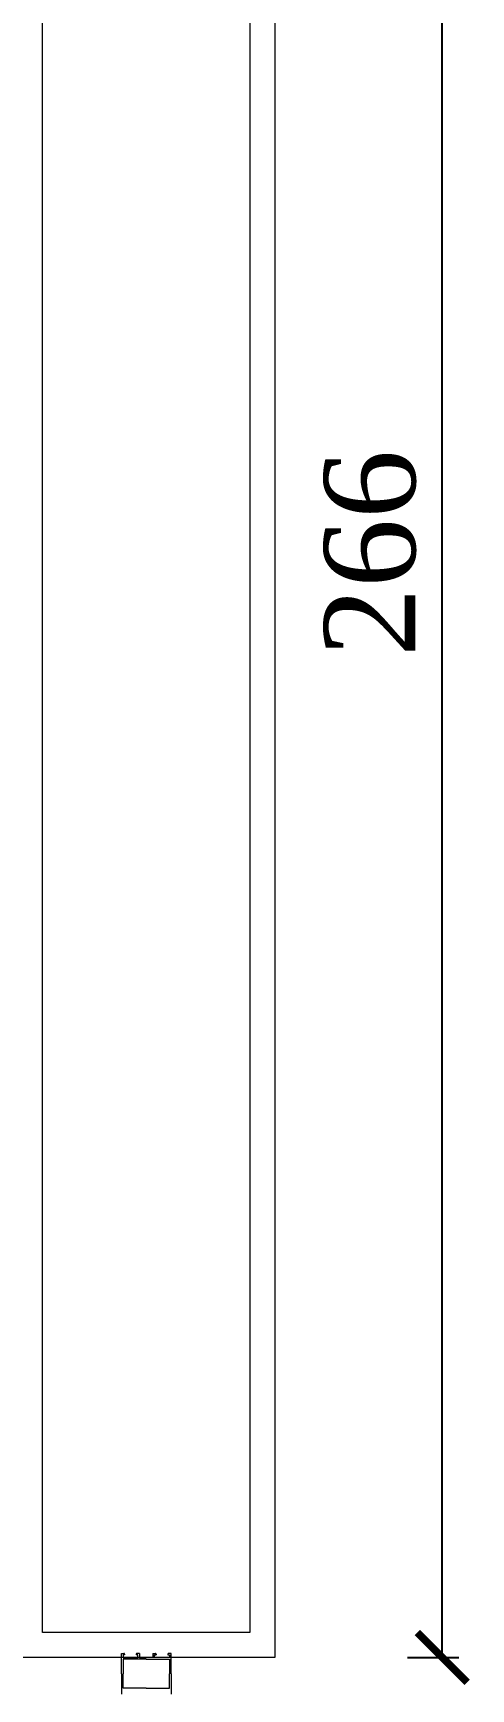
# Model space of a CAD drawing. Header units: millimetres. Extents: x 106699 to 122058, y 158555 to 162844.
# Drawn here: x 114655.3 to 114708, y 162187.1 to 162386.5 of the extents above; entities that cross this region are included whole.
import ezdxf

# ---------------------------------------------------------------- set-up
doc = ezdxf.new("R2010")
doc.units = ezdxf.units.MM
doc.layers.add('300_Z4_STR_F03$0$AUDIT_D_220920114151-103', color=251, linetype='Continuous', lineweight=5)
doc.layers.add('S2000-002 Çizgi', color=7, linetype='Continuous')
doc.styles.add('ROMANSTW', font='georgia.ttf')
doc.dimstyles.new('M1', dxfattribs={"dimtxt": 11, "dimasz": 6, "dimexe": 2, "dimexo": 16, "dimgap": 3, "dimtad": 1, "dimdec": 0, "dimzin": 12, "dimdsep": 46, "dimtxsty": 'ROMANSTW', "dimblk": 'ARCHTICK', "dimcen": 0.09, "dimclrd": 251, "dimclre": 251, "dimclrt": 1, "dimadec": 0, "dimazin": 0, "dimtfac": 1, "dimtdec": 0, "dimtix": 1, "dimtmove": 0, "dimatfit": 3, "dimldrblk": 'ARCHTICK', "dimfxl": 1, "dimtolj": 1, "dimtzin": 0, "dimarcsym": 0})

# ---------------------------------------------------------------- blocks, each defined once
blk = doc.blocks.new('_ArchTick')
at = {"color": 0, "linetype": 'ByBlock', "const_width": 0.15}
blk.add_lwpolyline([(-0.5, -0.5), (0.5, 0.5)], dxfattribs=at)
blk = doc.blocks.new('*D391')
at = {"layer": 'Defpoints', "color": 0, "transparency": 16777216}
for p in [(119394.74, 157092.07), (119414.93, 157092.07), (119394.74, 156826.14)]:
    blk.add_point(p, dxfattribs=at)
at = {"layer": 'S2000-002 Çizgi', "color": 251, "lineweight": -2, "transparency": 16777216}
for p, q in [((119410.74, 157092.07), (119416.93, 157092.07)), ((119414.93, 156826.14), (119414.93, 157092.07)), ((119410.74, 156826.14), (119416.93, 156826.14))]:
    blk.add_line(p, q, dxfattribs=at)
at = {"layer": 'S2000-002 Çizgi', "color": 251, "lineweight": -2, "transparency": 16777216, "xscale": 6, "yscale": 6, "zscale": 6}
for p, rotation in [((119414.93, 157092.07), 90), ((119414.93, 156826.14), 270)]:
    blk.add_blockref('_ArchTick', p, dxfattribs=dict(at, rotation=rotation))
at = {"layer": 'S2000-002 Çizgi', "color": 1, "true_color": 0xff0000, "transparency": 16777216, "insert": (119406.25, 156959.11), "char_height": 11, "attachment_point": 5, "rotation": 90, "style": 'ROMANSTW'}
blk.add_mtext('\\A1;266', dxfattribs=at)
blk = doc.blocks.new('A$C247bf20d')
at = {"layer": '300_Z4_STR_F03$0$AUDIT_D_220920114151-103', "color": 251, "lineweight": 9, "true_color": 0x5c5c5c}
for p, q in [((370.52, 739.83), (370.82, 739.83)), ((370.52, 737.38), (370.52, 739.83)), ((370.92, 739.73), (370.92, 739.63)), ((372.32, 739.73), (372.32, 739.63)), ((372.72, 739.83), (372.42, 739.83)), ((372.72, 739.83), (372.72, 739.33)), ((374.32, 739.83), (374.32, 739.33)), ((374.32, 739.83), (374.62, 739.83)), ((374.72, 739.73), (374.72, 739.63)), ((376.12, 739.73), (376.12, 739.63)), ((376.52, 739.83), (376.22, 739.83)), ((376.52, 737.38), (376.52, 739.83)), ((370.72, 739.63), (370.72, 739.33)), ((370.92, 739.63), (370.72, 739.63)), ((370.72, 739.33), (372.52, 739.33)), ((370.72, 739.13), (370.72, 737.38)), ((373.52, 739.13), (370.72, 739.13)), ((372.52, 739.63), (372.32, 739.63)), ((372.52, 739.33), (372.52, 739.63)), ((372.72, 739.33), (373.49, 739.33)), ((373.49, 739.33), (373.52, 739.3)), ((373.55, 739.33), (373.52, 739.3)), ((373.52, 739.13), (376.32, 739.13)), ((374.32, 739.33), (373.55, 739.33)), ((374.52, 739.33), (374.52, 739.63)), ((374.52, 739.63), (374.72, 739.63)), ((376.32, 739.33), (374.52, 739.33)), ((376.12, 739.63), (376.32, 739.63)), ((376.32, 739.63), (376.32, 739.33)), ((376.32, 739.13), (376.32, 737.38)), ((370.52, 737.38), (370.52, 734.93)), ((370.72, 735.63), (370.72, 737.38)), ((376.32, 735.63), (376.32, 737.38)), ((376.52, 737.38), (376.52, 734.93)), ((373.52, 735.63), (370.72, 735.63)), ((373.52, 735.63), (376.32, 735.63))]:
    blk.add_line(p, q, dxfattribs=at)
for points in [[(389, 1008.46), (389, 739.33), (358, 739.33), (358, 785.21), (358, 1347.58), (389, 1347.58), (389, 1108.46)], [(386, 1008.46), (386, 742.33), (361, 742.33), (361, 785.21), (361, 1344.58), (386, 1344.58), (385.99, 1088.51)]]:
    blk.add_lwpolyline(points, dxfattribs=at)
for centre, start, end in [((370.82, 739.73), 0, 90), ((372.42, 739.73), 90, 180), ((374.62, 739.73), 0, 90), ((376.22, 739.73), 90, 180)]:
    blk.add_arc(centre, 0.1, start, end, dxfattribs=at)
at = {"layer": 'S2000-002 Çizgi'}
dim = blk.add_linear_dim(base=(409.19, 1005.26), p1=(389, 739.33), p2=(389, 1005.26), angle=90, dimstyle='M1', dxfattribs=at)
dim.commit()
dim.dimension.update_dxf_attribs({"geometry": '*D391', "text_midpoint": (400.51, 872.3), "insert": (-119005.74, -156086.81)})

msp = doc.modelspace()

# ---------------------------------------------------------------- block references
at = {"layer": 'S2000-002 Çizgi'}
msp.add_blockref('A$C247bf20d', (114295.37, 161451.53), dxfattribs=at)

doc.saveas('drawing.dxf')
